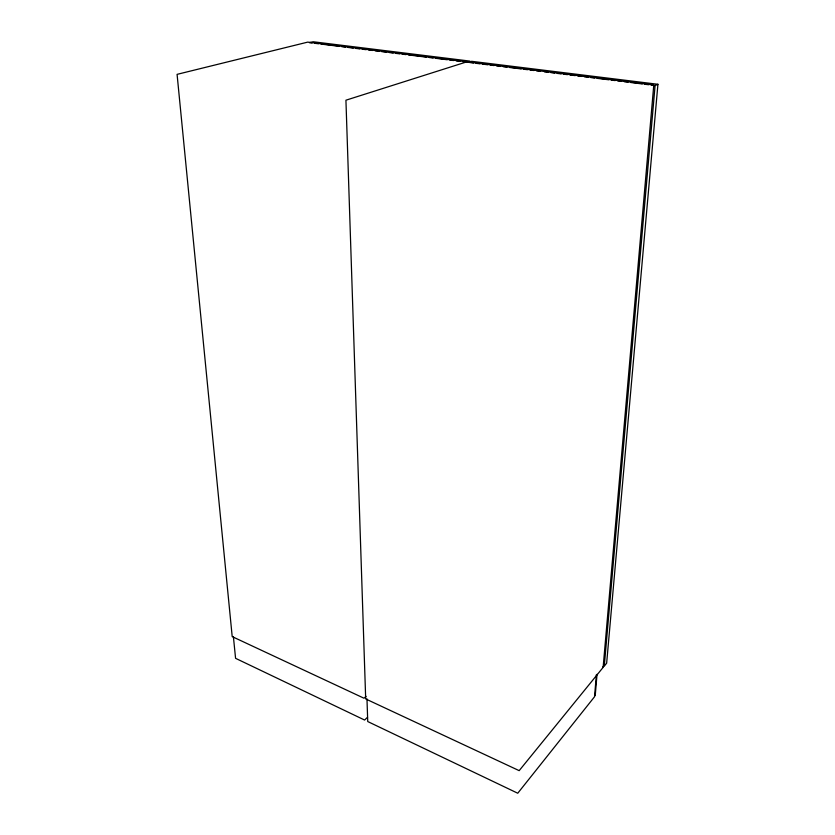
<?xml version="1.0" encoding="UTF-8"?>
<svg xmlns="http://www.w3.org/2000/svg" width="835" height="835" viewBox="0 0 835 835"><rect width="100%" height="100%" fill="white"/><g stroke="black" fill="none" stroke-linecap="round" stroke-linejoin="round"><path stroke-width="1.25" d="M596.399 674.628L594.52 696.776L517.752 793.229L367.734 721.544L366.972 698.874M597.025 674.325L595.261 695.284L594.572 696.066M653.763 85.201L603.131 667.374L519.172 770.653L365.688 698.937L345.93 100.2L466.755 61.853L653.554 84.972M657.928 84.283L655.089 85.535L604.289 666.111L606.648 663.199L657.928 84.283L471.66 61.31L468.331 62.364M603.914 665.871L602.776 667.082M367.546 717.275L364.592 720.031L235.574 658.324L233.403 636.75M366.074 696.38L364.008 698.227L232.203 636.614L177.083 74.357L307.75 42.115L464.688 61.56M312.05 42.971L309.472 42.648L313.115 41.75L469.865 61.091L466.535 62.145L462.673 61.665M314.618 43.284L318.479 43.764M321.058 44.088L339.083 46.322M341.661 46.645L345.523 47.125M348.091 47.438L353.247 48.086M355.814 48.399L359.676 48.879M362.254 49.202L366.116 49.682M368.694 49.996L372.556 50.476M375.134 50.799L378.996 51.279M381.564 51.593L386.72 52.24M389.287 52.553L393.149 53.033M395.727 53.356L399.589 53.837M402.167 54.15L406.029 54.63M408.597 54.953L426.622 57.187M429.2 57.511L433.062 57.991M435.64 58.304L447.226 59.744M449.794 60.068L453.655 60.548M456.234 60.861L460.095 61.341M469.614 62.521L473.476 63.001M476.054 63.324L479.916 63.804M482.494 64.118L487.65 64.765M490.228 65.078L494.09 65.558M496.668 65.881L500.53 66.362M503.108 66.675L506.97 67.155M509.548 67.478L521.134 68.919M523.712 69.232L527.574 69.712M530.152 70.036L534.014 70.516M536.592 70.839L540.454 71.319M544.326 71.789L548.188 72.269M550.766 72.593L554.628 73.073M557.206 73.396L561.068 73.877M563.646 74.19L567.508 74.67M570.086 74.993L575.231 75.63M577.81 75.954L581.671 76.434M584.25 76.747L588.111 77.227M590.689 77.551L594.551 78.031M597.129 78.344L608.725 79.784M611.303 80.108L615.165 80.588M617.743 80.901L621.605 81.381M624.183 81.705L628.045 82.185M630.623 82.498L642.209 83.938M644.787 84.262L648.649 84.742M651.227 85.055L655.089 85.535"/></g></svg>
